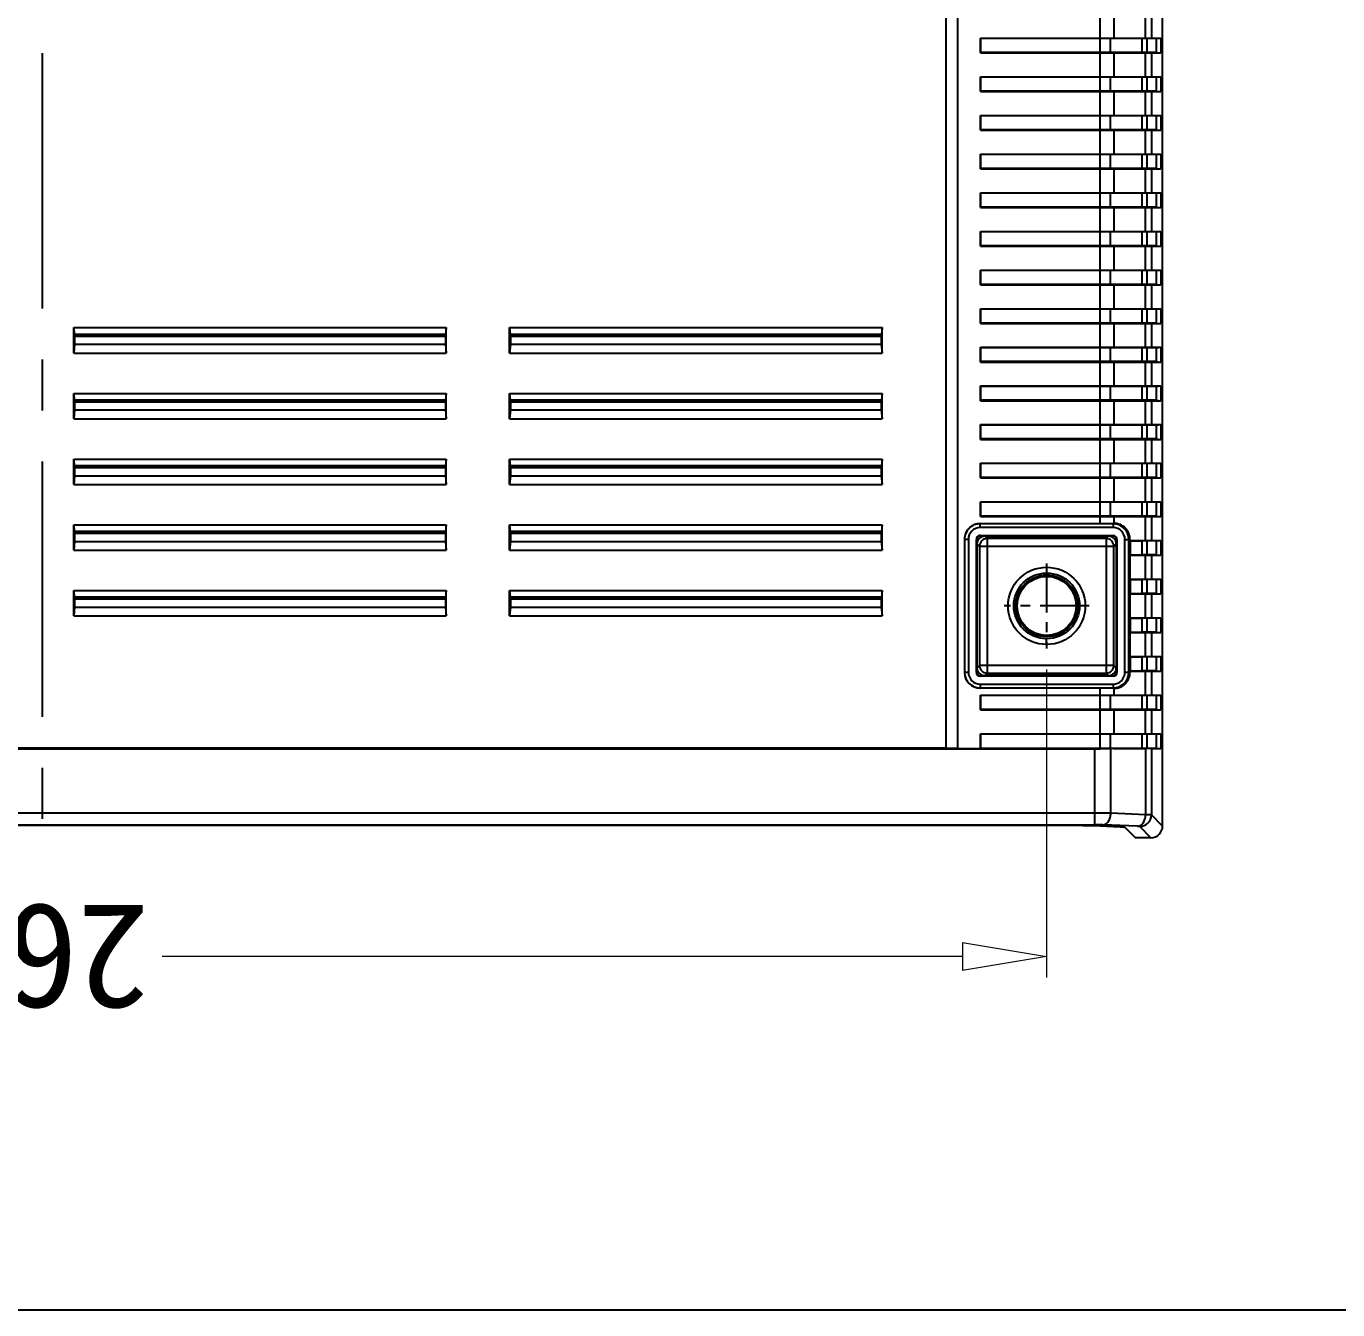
# Model space of a CAD drawing. Header units: millimetres. Extents: x 10368 to 13229, y -13270 to -11269.
# Drawn here: x 11258.9 to 11428.6, y -13269.8 to -13103.8 of the extents above; entities that cross this region are included whole.
import ezdxf

# ---------------------------------------------------------------- set-up
doc = ezdxf.new("R2010")
doc.units = ezdxf.units.MM
doc.linetypes.add('CENTER', pattern=[50.8, 31.75, -6.35, 6.35, -6.35])
doc.layers.add('dim', color=3, linetype='Continuous', lineweight=9)
doc.styles.add('FFS', font='simfang.ttf')
doc.dimstyles.new('YanXiu', dxfattribs={"dimtxt": 2.5, "dimasz": 2.2, "dimexe": 0.66, "dimexo": 0.66, "dimgap": 0.66, "dimtad": 0, "dimzin": 1, "dimdsep": 46, "dimtxsty": 'FFS', "dimcen": 0, "dimclrd": 256, "dimclre": 131, "dimclrt": 42, "dimazin": 0, "dimtfac": 1, "dimtofl": 0, "dimtmove": 0, "dimatfit": 3, "dimfxl": 0, "dimlwd": 5, "dimlwe": 5, "dimarcsym": 0})

# ---------------------------------------------------------------- blocks, each defined once
blk = doc.blocks.new('_ClosedBlank')
at = {"color": 0, "linetype": 'ByBlock', "lineweight": -2}
for p, q in [((-1, 0.167), (0, 0)), ((-1, 0.167), (-1, -0.167)), ((0, 0), (-1, -0.167))]:
    blk.add_line(p, q, dxfattribs=at)
blk = doc.blocks.new('*D36')
at = {"layer": 'Defpoints', "color": 0}
for p in [(-55.5, 939.86), (-315.5, 899.98), (-55.5, 899.98)]:
    blk.add_point(p, dxfattribs=at)
at = {"layer": 'dim', "color": 131, "lineweight": 5}
for p, q in [((-315.5, 902.7), (-315.5, 942.58)), ((-55.5, 902.7), (-55.5, 942.58))]:
    blk.add_line(p, q, dxfattribs=at)
at = {"layer": 'dim', "lineweight": 5}
for p, q in [((-304.62, 939.86), (-201.05, 939.86)), ((-66.38, 939.86), (-169.96, 939.86))]:
    blk.add_line(p, q, dxfattribs=at)
at = {"layer": 'dim', "lineweight": 5, "xscale": 10.88, "yscale": 10.88, "zscale": 10.88, "rotation": 180}
blk.add_blockref('_ClosedBlank', (-315.5, 939.86), dxfattribs=at)
at = {"layer": 'dim', "lineweight": 5, "xscale": 10.88, "yscale": 10.88, "zscale": 10.88}
blk.add_blockref('_ClosedBlank', (-55.5, 939.86), dxfattribs=at)
at = {"layer": 'dim', "color": 42, "insert": (-185.5, 939.86), "char_height": 13.6, "attachment_point": 5, "style": 'FFS'}
blk.add_mtext('260', dxfattribs=at)
blk = doc.blocks.new('u58')
at = {"color": 7, "linetype": 'Continuous'}
for p, q in [((-329.003, 939.157), (-327.004, 939.157)), ((-329.003, 939.157), (-327.553, 937.706)), ((-325.639, 937.792), (-327.004, 939.157)), ((-330.502, 937.658), (-329.051, 936.208)), ((-330.502, 937.658), (-330.502, 680.655)), ((-327.276, 937.68), (-322.768, 937.491)), ((-321.552, 937.587), (-325.023, 937.732)), ((-49.273, 937.473), (-321.731, 937.473)), ((-321.731, 937.473), (-321.731, 927.644)), ((-320.167, 937.563), (-50.836, 937.563)), ((-329.051, 927.609), (-329.051, 936.208)), ((-328.313, 927.604), (-328.312, 936.181)), ((-328.312, 936.181), (-323.805, 935.993)), ((-323.805, 935.993), (-323.805, 927.608)), ((-321.731, 935.974), (-49.273, 935.974)), ((-329.051, 927.609), (-330.284, 927.609)), ((-329.684, 927.557), (-330.284, 927.609)), ((-330.284, 925.704), (-330.284, 927.609)), ((-307.002, 927.557), (-329.684, 927.557)), ((-329.684, 925.757), (-329.684, 927.557)), ((-329.051, 927.609), (-328.313, 927.604)), ((-328.452, 927.557), (-329.051, 927.609)), ((-328.452, 925.757), (-328.452, 927.557)), ((-324.153, 927.604), (-328.211, 927.604)), ((-327.837, 927.557), (-328.211, 927.604)), ((-327.837, 925.757), (-327.837, 927.557)), ((-323.779, 927.557), (-324.153, 927.604)), ((-323.779, 927.557), (-323.779, 925.757)), ((-322.396, 920.704), (-322.396, 927.638)), ((-49.273, 927.644), (-321.731, 927.644)), ((-307.002, 927.557), (-306.949, 927.609)), ((-307.002, 927.557), (-307.002, 925.757)), ((-304.002, 927.609), (-306.949, 927.609)), ((-306.949, 927.609), (-306.949, 925.704)), ((-304.002, 927.609), (-302.502, 927.557)), ((-304.002, 927.609), (-304.002, 690.704)), ((-302.502, 927.557), (-68.502, 927.557)), ((-302.502, 927.557), (-302.502, 690.757)), ((-329.684, 925.757), (-330.284, 925.704)), ((-329.051, 925.704), (-330.284, 925.704)), ((-329.684, 925.757), (-307.002, 925.757)), ((-328.252, 925.704), (-329.052, 925.704)), ((-328.452, 925.757), (-329.051, 925.704)), ((-329.051, 922.609), (-329.051, 925.704)), ((-327.837, 925.757), (-328.252, 925.704)), ((-306.949, 925.704), (-328.252, 925.704)), ((-328.252, 922.609), (-328.252, 925.704)), ((-323.779, 925.757), (-324.194, 925.704)), ((-324.194, 922.609), (-324.194, 925.704)), ((-307.002, 925.757), (-306.949, 925.704)), ((-329.051, 922.609), (-330.284, 922.609)), ((-329.684, 922.557), (-330.284, 922.609)), ((-330.284, 920.704), (-330.284, 922.609)), ((-329.684, 922.557), (-307.002, 922.557)), ((-329.684, 920.757), (-329.684, 922.557)), ((-328.252, 922.609), (-329.052, 922.609)), ((-329.051, 922.609), (-328.452, 922.557)), ((-328.452, 920.757), (-328.452, 922.557)), ((-306.949, 922.609), (-328.252, 922.609)), ((-328.252, 922.609), (-327.837, 922.557)), ((-327.837, 920.757), (-327.837, 922.557)), ((-324.194, 922.609), (-323.779, 922.557)), ((-323.779, 922.557), (-323.779, 920.757)), ((-306.949, 922.609), (-307.002, 922.557)), ((-307.002, 922.557), (-307.002, 920.757)), ((-306.949, 922.609), (-306.949, 920.704)), ((-329.684, 920.757), (-330.284, 920.704)), ((-329.051, 920.704), (-330.284, 920.704)), ((-329.684, 920.757), (-307.002, 920.757)), ((-328.252, 920.704), (-329.052, 920.704)), ((-328.452, 920.757), (-329.051, 920.704)), ((-329.051, 917.609), (-329.051, 920.704)), ((-327.837, 920.757), (-328.252, 920.704)), ((-306.949, 920.704), (-328.252, 920.704)), ((-328.252, 917.609), (-328.252, 920.704)), ((-323.779, 920.757), (-324.194, 920.704)), ((-324.194, 919.834), (-324.194, 920.704)), ((-322.396, 919.799), (-322.396, 920.704)), ((-307.002, 920.757), (-306.949, 920.704)), ((-324.102, 919.282), (-324.102, 919.832)), ((-306.902, 919.782), (-324.102, 919.782)), ((-306.902, 919.282), (-324.102, 919.282)), ((-324.102, 918.257), (-306.902, 918.257)), ((-324.102, 918.191), (-324.102, 918.257)), ((-306.902, 918.191), (-324.102, 918.191)), ((-323.518, 918.172), (-307.486, 918.172)), ((-323.203, 917.857), (-323.518, 918.172)), ((-322.396, 919.799), (-306.902, 919.799)), ((-307.801, 917.857), (-307.486, 918.172)), ((-306.902, 919.282), (-306.902, 919.799)), ((-306.902, 918.257), (-306.902, 918.191)), ((-329.051, 917.609), (-330.284, 917.609)), ((-329.684, 917.557), (-330.284, 917.609)), ((-330.284, 915.704), (-330.284, 917.609)), ((-329.684, 917.557), (-327.837, 917.557)), ((-329.684, 915.757), (-329.684, 917.557)), ((-328.252, 917.609), (-329.052, 917.609)), ((-329.051, 917.609), (-328.452, 917.557)), ((-328.452, 915.757), (-328.452, 917.557)), ((-326.287, 917.609), (-328.252, 917.609)), ((-328.252, 917.609), (-327.837, 917.557)), ((-326.332, 917.557), (-327.837, 917.557)), ((-327.837, 915.757), (-327.837, 917.557)), ((-326.287, 917.609), (-326.332, 917.557)), ((-326.332, 917.557), (-326.332, 915.757)), ((-326.287, 917.757), (-325.627, 917.757)), ((-326.287, 917.609), (-326.287, 917.757)), ((-326.127, 917.757), (-326.127, 900.557)), ((-325.627, 917.757), (-325.627, 900.557)), ((-324.602, 917.757), (-324.536, 917.757)), ((-324.602, 900.557), (-324.602, 917.757)), ((-324.536, 900.557), (-324.536, 917.757)), ((-324.202, 916.858), (-324.517, 917.172)), ((-324.517, 901.141), (-324.517, 917.172)), ((-324.202, 916.858), (-306.801, 916.858)), ((-324.202, 916.858), (-324.202, 901.456)), ((-307.801, 917.857), (-323.203, 917.857)), ((-323.203, 900.456), (-323.203, 917.857)), ((-307.801, 900.456), (-307.801, 917.857)), ((-306.801, 916.858), (-306.486, 917.172)), ((-306.801, 901.456), (-306.801, 916.858)), ((-306.486, 917.172), (-306.486, 901.141)), ((-306.402, 917.757), (-306.467, 917.757)), ((-306.467, 900.557), (-306.467, 917.757)), ((-306.402, 917.757), (-306.402, 900.557)), ((-305.376, 917.757), (-304.86, 917.757)), ((-305.376, 900.557), (-305.376, 917.757)), ((-304.877, 900.557), (-304.877, 917.757)), ((-304.86, 900.557), (-304.86, 917.757)), ((-329.684, 915.757), (-330.284, 915.704)), ((-329.051, 915.704), (-330.284, 915.704)), ((-329.684, 915.757), (-327.837, 915.757)), ((-328.252, 915.704), (-329.052, 915.704)), ((-328.452, 915.757), (-329.051, 915.704)), ((-329.051, 912.609), (-329.051, 915.704)), ((-327.837, 915.757), (-328.252, 915.704)), ((-326.287, 915.704), (-328.252, 915.704)), ((-328.252, 912.609), (-328.252, 915.704)), ((-326.332, 915.757), (-327.837, 915.757)), ((-326.332, 915.757), (-326.287, 915.704)), ((-326.287, 915.704), (-326.287, 912.609)), ((-315.502, 914.157), (-315.502, 913.407)), ((-329.051, 912.609), (-330.284, 912.609)), ((-329.684, 912.557), (-330.284, 912.609)), ((-330.284, 910.704), (-330.284, 912.609)), ((-329.684, 912.557), (-327.837, 912.557)), ((-329.684, 910.757), (-329.684, 912.557)), ((-328.252, 912.609), (-329.052, 912.609)), ((-329.051, 912.609), (-328.452, 912.557)), ((-328.452, 910.757), (-328.452, 912.557)), ((-326.287, 912.609), (-328.252, 912.609)), ((-328.252, 912.609), (-327.837, 912.557)), ((-326.332, 912.557), (-327.837, 912.557)), ((-327.837, 910.757), (-327.837, 912.557)), ((-326.287, 912.609), (-326.332, 912.557)), ((-326.332, 912.557), (-326.332, 910.757)), ((-329.684, 910.757), (-330.284, 910.704)), ((-329.051, 910.704), (-330.284, 910.704)), ((-329.684, 910.757), (-327.837, 910.757)), ((-328.252, 910.704), (-329.052, 910.704)), ((-328.452, 910.757), (-329.051, 910.704)), ((-329.051, 907.609), (-329.051, 910.704)), ((-327.837, 910.757), (-328.252, 910.704)), ((-326.287, 910.704), (-328.252, 910.704)), ((-328.252, 907.609), (-328.252, 910.704)), ((-326.332, 910.757), (-327.837, 910.757)), ((-326.332, 910.757), (-326.287, 910.704)), ((-326.287, 910.704), (-326.287, 907.609)), ((-245.997, 910.466), (-294.207, 910.466)), ((-294.102, 909.311), (-294.207, 910.466)), ((-294.207, 910.466), (-294.207, 907.157)), ((-246.102, 909.311), (-245.997, 910.466)), ((-245.997, 910.466), (-245.997, 907.157)), ((-189.597, 910.466), (-237.807, 910.466)), ((-237.702, 909.311), (-237.807, 910.466)), ((-237.807, 910.466), (-237.807, 907.157)), ((-189.702, 909.311), (-189.597, 910.466)), ((-189.597, 910.466), (-189.597, 907.157)), ((-294.207, 907.157), (-294.128, 908.023)), ((-294.128, 908.311), (-246.076, 908.311)), ((-294.115, 908.167), (-294.128, 908.311)), ((-294.102, 908.022), (-294.115, 908.167)), ((-246.102, 909.311), (-294.102, 909.311)), ((-294.102, 908.311), (-294.102, 909.311)), ((-294.102, 908.023), (-246.102, 908.023)), ((-246.102, 908.311), (-246.102, 909.311)), ((-246.102, 908.022), (-246.076, 908.311)), ((-245.997, 907.157), (-246.076, 908.023)), ((-237.807, 907.157), (-237.728, 908.023)), ((-237.728, 908.311), (-189.676, 908.311)), ((-237.715, 908.167), (-237.728, 908.311)), ((-237.702, 908.022), (-237.715, 908.167)), ((-189.702, 909.311), (-237.702, 909.311)), ((-237.702, 908.311), (-237.702, 909.311)), ((-237.702, 908.023), (-189.702, 908.023)), ((-189.702, 908.311), (-189.702, 909.311)), ((-189.702, 908.022), (-189.676, 908.311)), ((-189.597, 907.157), (-189.676, 908.023)), ((-329.051, 907.609), (-330.284, 907.609)), ((-329.684, 907.557), (-330.284, 907.609)), ((-330.284, 905.704), (-330.284, 907.609)), ((-329.684, 907.557), (-327.837, 907.557)), ((-329.684, 905.757), (-329.684, 907.557)), ((-328.252, 907.609), (-329.052, 907.609)), ((-329.051, 907.609), (-328.452, 907.557)), ((-328.452, 905.757), (-328.452, 907.557)), ((-326.287, 907.609), (-328.252, 907.609)), ((-328.252, 907.609), (-327.837, 907.557)), ((-326.332, 907.557), (-327.837, 907.557)), ((-327.837, 905.757), (-327.837, 907.557)), ((-326.287, 907.609), (-326.332, 907.557)), ((-326.332, 907.557), (-326.332, 905.757)), ((-245.997, 907.157), (-294.207, 907.157)), ((-189.597, 907.157), (-237.807, 907.157)), ((-329.684, 905.757), (-330.284, 905.704)), ((-329.051, 905.704), (-330.284, 905.704)), ((-329.684, 905.757), (-327.837, 905.757)), ((-328.252, 905.704), (-329.052, 905.704)), ((-328.452, 905.757), (-329.051, 905.704)), ((-329.051, 902.609), (-329.051, 905.704)), ((-327.837, 905.757), (-328.252, 905.704)), ((-326.287, 905.704), (-328.252, 905.704)), ((-328.252, 902.609), (-328.252, 905.704)), ((-326.332, 905.757), (-327.837, 905.757)), ((-326.332, 905.757), (-326.287, 905.704)), ((-326.287, 905.704), (-326.287, 902.609)), ((-315.502, 904.157), (-315.502, 904.907)), ((-329.051, 902.609), (-330.284, 902.609)), ((-329.684, 902.557), (-330.284, 902.609)), ((-330.284, 900.704), (-330.284, 902.609)), ((-329.684, 902.557), (-327.837, 902.557)), ((-329.684, 900.757), (-329.684, 902.557)), ((-328.252, 902.609), (-329.052, 902.609)), ((-329.051, 902.609), (-328.452, 902.557)), ((-328.452, 900.757), (-328.452, 902.557)), ((-326.287, 902.609), (-328.252, 902.609)), ((-328.252, 902.609), (-327.837, 902.557)), ((-326.332, 902.557), (-327.837, 902.557)), ((-327.837, 900.757), (-327.837, 902.557)), ((-326.287, 902.609), (-326.332, 902.557)), ((-326.332, 902.557), (-326.332, 900.757)), ((-324.202, 901.456), (-324.517, 901.141)), ((-324.202, 901.456), (-306.801, 901.456)), ((-306.801, 901.456), (-306.486, 901.141)), ((-245.997, 901.966), (-294.207, 901.966)), ((-294.102, 900.811), (-294.207, 901.966)), ((-294.207, 901.966), (-294.207, 898.657)), ((-246.102, 900.811), (-245.997, 901.966)), ((-245.997, 901.966), (-245.997, 898.657)), ((-189.597, 901.966), (-237.807, 901.966)), ((-237.702, 900.811), (-237.807, 901.966)), ((-237.807, 901.966), (-237.807, 898.657)), ((-189.702, 900.811), (-189.597, 901.966)), ((-189.597, 901.966), (-189.597, 898.657)), ((-329.684, 900.757), (-330.284, 900.704)), ((-329.051, 900.704), (-330.284, 900.704)), ((-329.684, 900.757), (-327.837, 900.757)), ((-328.252, 900.704), (-329.052, 900.704)), ((-328.452, 900.757), (-329.051, 900.704)), ((-329.051, 897.609), (-329.051, 900.704)), ((-327.837, 900.757), (-328.252, 900.704)), ((-326.287, 900.704), (-328.252, 900.704)), ((-328.252, 897.609), (-328.252, 900.704)), ((-326.332, 900.757), (-327.837, 900.757)), ((-326.332, 900.757), (-326.287, 900.704)), ((-326.287, 900.704), (-326.287, 900.557)), ((-325.627, 900.557), (-326.287, 900.557)), ((-324.602, 900.557), (-324.536, 900.557)), ((-324.102, 900.122), (-306.902, 900.122)), ((-324.102, 900.057), (-324.102, 900.122)), ((-306.902, 900.057), (-324.102, 900.057)), ((-323.203, 900.456), (-323.518, 900.141)), ((-307.486, 900.141), (-323.518, 900.141)), ((-323.203, 900.456), (-307.801, 900.456)), ((-307.801, 900.456), (-307.486, 900.141)), ((-306.902, 900.057), (-306.902, 900.122)), ((-306.402, 900.557), (-306.467, 900.557)), ((-305.376, 900.557), (-304.86, 900.557)), ((-294.207, 898.657), (-294.128, 899.523)), ((-294.128, 899.811), (-246.076, 899.811)), ((-294.115, 899.667), (-294.128, 899.811)), ((-294.102, 899.522), (-294.115, 899.667)), ((-246.102, 900.811), (-294.102, 900.811)), ((-294.102, 899.811), (-294.102, 900.811)), ((-294.102, 899.523), (-246.102, 899.523)), ((-246.102, 899.811), (-246.102, 900.811)), ((-246.102, 899.522), (-246.076, 899.811)), ((-245.997, 898.657), (-246.076, 899.523)), ((-237.807, 898.657), (-237.728, 899.523)), ((-237.728, 899.811), (-189.676, 899.811)), ((-237.715, 899.667), (-237.728, 899.811)), ((-237.702, 899.522), (-237.715, 899.667)), ((-189.702, 900.811), (-237.702, 900.811)), ((-237.702, 899.811), (-237.702, 900.811)), ((-237.702, 899.523), (-189.702, 899.523)), ((-189.702, 899.811), (-189.702, 900.811)), ((-189.702, 899.522), (-189.676, 899.811)), ((-189.597, 898.657), (-189.676, 899.523)), ((-324.194, 897.609), (-324.194, 898.479)), ((-324.102, 899.031), (-306.902, 899.031)), ((-324.102, 898.481), (-324.102, 899.031)), ((-324.102, 898.532), (-306.902, 898.532)), ((-306.902, 898.515), (-322.396, 898.515)), ((-322.396, 897.609), (-322.396, 898.515)), ((-306.902, 899.031), (-306.902, 898.515)), ((-245.997, 898.657), (-294.207, 898.657)), ((-189.597, 898.657), (-237.807, 898.657)), ((-329.051, 897.609), (-330.284, 897.609)), ((-329.684, 897.557), (-330.284, 897.609)), ((-330.284, 895.704), (-330.284, 897.609)), ((-329.684, 897.557), (-307.002, 897.557)), ((-329.684, 895.757), (-329.684, 897.557)), ((-328.252, 897.609), (-329.052, 897.609)), ((-329.051, 897.609), (-328.452, 897.557)), ((-328.452, 895.757), (-328.452, 897.557)), ((-306.949, 897.609), (-328.252, 897.609)), ((-328.252, 897.609), (-327.837, 897.557)), ((-327.837, 895.757), (-327.837, 897.557)), ((-324.194, 897.609), (-323.779, 897.557)), ((-323.779, 897.557), (-323.779, 895.757)), ((-322.396, 720.704), (-322.396, 897.609)), ((-306.949, 897.609), (-307.002, 897.557)), ((-307.002, 897.557), (-307.002, 895.757)), ((-306.949, 897.609), (-306.949, 895.704)), ((-329.684, 895.757), (-330.284, 895.704)), ((-329.051, 895.704), (-330.284, 895.704)), ((-329.684, 895.757), (-307.002, 895.757)), ((-328.252, 895.704), (-329.052, 895.704)), ((-328.452, 895.757), (-329.051, 895.704)), ((-329.051, 892.609), (-329.051, 895.704)), ((-327.837, 895.757), (-328.252, 895.704)), ((-306.949, 895.704), (-328.252, 895.704)), ((-328.252, 892.609), (-328.252, 895.704)), ((-323.779, 895.757), (-324.194, 895.704)), ((-324.194, 892.609), (-324.194, 895.704)), ((-307.002, 895.757), (-306.949, 895.704)), ((-245.997, 893.466), (-294.207, 893.466)), ((-294.102, 892.311), (-294.207, 893.466)), ((-294.207, 893.466), (-294.207, 890.157)), ((-246.102, 892.311), (-245.997, 893.466)), ((-245.997, 893.466), (-245.997, 890.157)), ((-189.597, 893.466), (-237.807, 893.466)), ((-237.702, 892.311), (-237.807, 893.466)), ((-237.807, 893.466), (-237.807, 890.157)), ((-189.702, 892.311), (-189.597, 893.466)), ((-189.597, 893.466), (-189.597, 890.157)), ((-329.051, 892.609), (-330.284, 892.609)), ((-329.684, 892.557), (-330.284, 892.609)), ((-330.284, 890.704), (-330.284, 892.609)), ((-329.684, 892.557), (-307.002, 892.557)), ((-329.684, 890.757), (-329.684, 892.557)), ((-328.252, 892.609), (-329.052, 892.609)), ((-329.051, 892.609), (-328.452, 892.557)), ((-328.452, 890.757), (-328.452, 892.557)), ((-306.949, 892.609), (-328.252, 892.609)), ((-328.252, 892.609), (-327.837, 892.557)), ((-327.837, 890.757), (-327.837, 892.557)), ((-324.194, 892.609), (-323.779, 892.557)), ((-323.779, 892.557), (-323.779, 890.757)), ((-306.949, 892.609), (-307.002, 892.557)), ((-307.002, 892.557), (-307.002, 890.757)), ((-306.949, 892.609), (-306.949, 890.704)), ((-294.207, 890.157), (-294.128, 891.023)), ((-294.128, 891.311), (-246.076, 891.311)), ((-294.115, 891.167), (-294.128, 891.311)), ((-294.102, 891.022), (-294.115, 891.167)), ((-246.102, 892.311), (-294.102, 892.311)), ((-294.102, 891.311), (-294.102, 892.311)), ((-294.102, 891.023), (-246.102, 891.023)), ((-246.102, 891.311), (-246.102, 892.311)), ((-246.102, 891.022), (-246.076, 891.311)), ((-245.997, 890.157), (-246.076, 891.023)), ((-237.807, 890.157), (-237.728, 891.023)), ((-237.728, 891.311), (-189.676, 891.311)), ((-237.715, 891.167), (-237.728, 891.311)), ((-237.702, 891.022), (-237.715, 891.167)), ((-189.702, 892.311), (-237.702, 892.311)), ((-237.702, 891.311), (-237.702, 892.311)), ((-237.702, 891.023), (-189.702, 891.023)), ((-189.702, 891.311), (-189.702, 892.311)), ((-189.702, 891.022), (-189.676, 891.311)), ((-189.597, 890.157), (-189.676, 891.023)), ((-329.684, 890.757), (-330.284, 890.704)), ((-329.051, 890.704), (-330.284, 890.704)), ((-329.684, 890.757), (-307.002, 890.757)), ((-328.252, 890.704), (-329.052, 890.704)), ((-328.452, 890.757), (-329.051, 890.704)), ((-329.051, 887.609), (-329.051, 890.704)), ((-327.837, 890.757), (-328.252, 890.704)), ((-306.949, 890.704), (-328.252, 890.704)), ((-328.252, 887.609), (-328.252, 890.704)), ((-323.779, 890.757), (-324.194, 890.704)), ((-324.194, 887.609), (-324.194, 890.704)), ((-307.002, 890.757), (-306.949, 890.704)), ((-245.997, 890.157), (-294.207, 890.157)), ((-189.597, 890.157), (-237.807, 890.157)), ((-329.051, 887.609), (-330.284, 887.609)), ((-329.684, 887.557), (-330.284, 887.609)), ((-330.284, 885.704), (-330.284, 887.609)), ((-329.684, 887.557), (-307.002, 887.557)), ((-329.684, 885.757), (-329.684, 887.557)), ((-328.252, 887.609), (-329.052, 887.609)), ((-329.051, 887.609), (-328.452, 887.557)), ((-328.452, 885.757), (-328.452, 887.557)), ((-306.949, 887.609), (-328.252, 887.609)), ((-328.252, 887.609), (-327.837, 887.557)), ((-327.837, 885.757), (-327.837, 887.557)), ((-324.194, 887.609), (-323.779, 887.557)), ((-323.779, 887.557), (-323.779, 885.757)), ((-306.949, 887.609), (-307.002, 887.557)), ((-307.002, 887.557), (-307.002, 885.757)), ((-306.949, 887.609), (-306.949, 885.704)), ((-329.684, 885.757), (-330.284, 885.704)), ((-329.051, 885.704), (-330.284, 885.704)), ((-329.684, 885.757), (-307.002, 885.757)), ((-328.252, 885.704), (-329.052, 885.704)), ((-328.452, 885.757), (-329.051, 885.704)), ((-329.051, 882.609), (-329.051, 885.704)), ((-327.837, 885.757), (-328.252, 885.704)), ((-306.949, 885.704), (-328.252, 885.704)), ((-328.252, 882.609), (-328.252, 885.704)), ((-323.779, 885.757), (-324.194, 885.704)), ((-324.194, 882.609), (-324.194, 885.704)), ((-307.002, 885.757), (-306.949, 885.704)), ((-245.997, 884.966), (-294.207, 884.966)), ((-294.102, 883.811), (-294.207, 884.966)), ((-294.207, 884.966), (-294.207, 881.657)), ((-246.102, 883.811), (-245.997, 884.966)), ((-245.997, 884.966), (-245.997, 881.657)), ((-189.597, 884.966), (-237.807, 884.966)), ((-237.702, 883.811), (-237.807, 884.966)), ((-237.807, 884.966), (-237.807, 881.657)), ((-189.702, 883.811), (-189.597, 884.966)), ((-189.597, 884.966), (-189.597, 881.657)), ((-329.051, 882.609), (-330.284, 882.609)), ((-329.684, 882.557), (-330.284, 882.609)), ((-330.284, 880.704), (-330.284, 882.609)), ((-329.684, 882.557), (-307.002, 882.557)), ((-329.684, 880.757), (-329.684, 882.557)), ((-328.252, 882.609), (-329.052, 882.609)), ((-329.051, 882.609), (-328.452, 882.557)), ((-328.452, 880.757), (-328.452, 882.557)), ((-306.949, 882.609), (-328.252, 882.609)), ((-328.252, 882.609), (-327.837, 882.557)), ((-327.837, 880.757), (-327.837, 882.557)), ((-324.194, 882.609), (-323.779, 882.557)), ((-323.779, 882.557), (-323.779, 880.757)), ((-306.949, 882.609), (-307.002, 882.557)), ((-307.002, 882.557), (-307.002, 880.757)), ((-306.949, 882.609), (-306.949, 880.704)), ((-294.128, 882.811), (-246.076, 882.811)), ((-294.115, 882.667), (-294.128, 882.811)), ((-294.102, 882.522), (-294.115, 882.667)), ((-246.102, 883.811), (-294.102, 883.811)), ((-294.102, 882.811), (-294.102, 883.811)), ((-246.102, 882.811), (-246.102, 883.811)), ((-246.102, 882.522), (-246.076, 882.811)), ((-237.728, 882.811), (-189.676, 882.811)), ((-237.715, 882.667), (-237.728, 882.811)), ((-237.702, 882.522), (-237.715, 882.667)), ((-189.702, 883.811), (-237.702, 883.811)), ((-237.702, 882.811), (-237.702, 883.811)), ((-189.702, 882.811), (-189.702, 883.811)), ((-189.702, 882.522), (-189.676, 882.811)), ((-294.207, 881.657), (-294.128, 882.523)), ((-245.997, 881.657), (-294.207, 881.657)), ((-294.102, 882.523), (-246.102, 882.523)), ((-245.997, 881.657), (-246.076, 882.523)), ((-237.807, 881.657), (-237.728, 882.523)), ((-189.597, 881.657), (-237.807, 881.657)), ((-237.702, 882.523), (-189.702, 882.523)), ((-189.597, 881.657), (-189.676, 882.523)), ((-329.684, 880.757), (-330.284, 880.704)), ((-329.051, 880.704), (-330.284, 880.704)), ((-329.684, 880.757), (-307.002, 880.757)), ((-328.252, 880.704), (-329.052, 880.704)), ((-328.452, 880.757), (-329.051, 880.704)), ((-329.051, 877.609), (-329.051, 880.704)), ((-327.837, 880.757), (-328.252, 880.704)), ((-306.949, 880.704), (-328.252, 880.704)), ((-328.252, 877.609), (-328.252, 880.704)), ((-323.779, 880.757), (-324.194, 880.704)), ((-324.194, 877.609), (-324.194, 880.704)), ((-307.002, 880.757), (-306.949, 880.704)), ((-329.051, 877.609), (-330.284, 877.609)), ((-329.684, 877.557), (-330.284, 877.609)), ((-330.284, 875.704), (-330.284, 877.609)), ((-329.684, 877.557), (-307.002, 877.557)), ((-329.684, 875.757), (-329.684, 877.557)), ((-328.252, 877.609), (-329.052, 877.609)), ((-329.051, 877.609), (-328.452, 877.557)), ((-328.452, 875.757), (-328.452, 877.557)), ((-306.949, 877.609), (-328.252, 877.609)), ((-328.252, 877.609), (-327.837, 877.557)), ((-327.837, 875.757), (-327.837, 877.557)), ((-324.194, 877.609), (-323.779, 877.557)), ((-323.779, 877.557), (-323.779, 875.757)), ((-306.949, 877.609), (-307.002, 877.557)), ((-307.002, 877.557), (-307.002, 875.757)), ((-306.949, 877.609), (-306.949, 875.704)), ((-329.684, 875.757), (-330.284, 875.704)), ((-329.684, 875.757), (-307.002, 875.757)), ((-328.452, 875.757), (-329.051, 875.704)), ((-327.837, 875.757), (-328.252, 875.704)), ((-323.779, 875.757), (-324.194, 875.704)), ((-307.002, 875.757), (-306.949, 875.704)), ((-245.997, 876.466), (-294.207, 876.466)), ((-294.207, 876.466), (-294.207, 873.157)), ((-294.102, 875.311), (-294.207, 876.466)), ((-246.102, 875.311), (-245.997, 876.466)), ((-245.997, 876.466), (-245.997, 873.157)), ((-189.597, 876.466), (-237.807, 876.466)), ((-237.702, 875.311), (-237.807, 876.466)), ((-237.807, 876.466), (-237.807, 873.157)), ((-189.702, 875.311), (-189.597, 876.466)), ((-189.597, 876.466), (-189.597, 873.157)), ((-329.051, 875.704), (-330.284, 875.704)), ((-328.252, 875.704), (-329.052, 875.704)), ((-329.051, 872.609), (-329.051, 875.704)), ((-306.949, 875.704), (-328.252, 875.704)), ((-328.252, 872.609), (-328.252, 875.704)), ((-324.194, 872.609), (-324.194, 875.704)), ((-294.128, 874.311), (-246.076, 874.311)), ((-294.115, 874.167), (-294.128, 874.311)), ((-294.102, 874.022), (-294.115, 874.167)), ((-246.102, 875.311), (-294.102, 875.311)), ((-294.102, 874.311), (-294.102, 875.311)), ((-246.102, 874.311), (-246.102, 875.311)), ((-246.102, 874.022), (-246.076, 874.311)), ((-237.728, 874.311), (-189.676, 874.311)), ((-237.715, 874.167), (-237.728, 874.311)), ((-237.702, 874.022), (-237.715, 874.167)), ((-189.702, 875.311), (-237.702, 875.311)), ((-237.702, 874.311), (-237.702, 875.311)), ((-189.702, 874.311), (-189.702, 875.311)), ((-189.702, 874.022), (-189.676, 874.311)), ((-329.051, 872.609), (-330.284, 872.609)), ((-329.684, 872.557), (-330.284, 872.609)), ((-330.284, 870.704), (-330.284, 872.609)), ((-329.684, 872.557), (-307.002, 872.557)), ((-329.684, 870.757), (-329.684, 872.557)), ((-328.252, 872.609), (-329.052, 872.609)), ((-329.051, 872.609), (-328.452, 872.557)), ((-328.452, 870.757), (-328.452, 872.557)), ((-306.949, 872.609), (-328.252, 872.609)), ((-328.252, 872.609), (-327.837, 872.557)), ((-327.837, 870.757), (-327.837, 872.557)), ((-324.194, 872.609), (-323.779, 872.557)), ((-323.779, 872.557), (-323.779, 870.757)), ((-306.949, 872.609), (-307.002, 872.557)), ((-307.002, 872.557), (-307.002, 870.757)), ((-306.949, 872.609), (-306.949, 870.704)), ((-294.207, 873.157), (-294.128, 874.023)), ((-245.997, 873.157), (-294.207, 873.157)), ((-294.102, 874.023), (-246.102, 874.023)), ((-245.997, 873.157), (-246.076, 874.023)), ((-237.807, 873.157), (-237.728, 874.023)), ((-189.597, 873.157), (-237.807, 873.157)), ((-237.702, 874.023), (-189.702, 874.023)), ((-189.597, 873.157), (-189.676, 874.023)), ((-329.684, 870.757), (-330.284, 870.704)), ((-329.051, 870.704), (-330.284, 870.704)), ((-329.684, 870.757), (-307.002, 870.757)), ((-328.252, 870.704), (-329.052, 870.704)), ((-328.452, 870.757), (-329.051, 870.704)), ((-329.051, 867.609), (-329.051, 870.704)), ((-327.837, 870.757), (-328.252, 870.704)), ((-306.949, 870.704), (-328.252, 870.704)), ((-328.252, 867.609), (-328.252, 870.704)), ((-323.779, 870.757), (-324.194, 870.704)), ((-324.194, 867.609), (-324.194, 870.704)), ((-307.002, 870.757), (-306.949, 870.704)), ((-329.051, 867.609), (-330.284, 867.609)), ((-329.684, 867.557), (-330.284, 867.609)), ((-330.284, 865.704), (-330.284, 867.609)), ((-329.684, 867.557), (-307.002, 867.557)), ((-329.684, 865.757), (-329.684, 867.557)), ((-328.252, 867.609), (-329.052, 867.609)), ((-329.051, 867.609), (-328.452, 867.557)), ((-328.452, 865.757), (-328.452, 867.557)), ((-306.949, 867.609), (-328.252, 867.609)), ((-328.252, 867.609), (-327.837, 867.557)), ((-327.837, 865.757), (-327.837, 867.557)), ((-324.194, 867.609), (-323.779, 867.557)), ((-323.779, 867.557), (-323.779, 865.757)), ((-306.949, 867.609), (-307.002, 867.557)), ((-307.002, 867.557), (-307.002, 865.757)), ((-306.949, 867.609), (-306.949, 865.704)), ((-329.684, 865.757), (-330.284, 865.704)), ((-329.051, 865.704), (-330.284, 865.704)), ((-329.684, 865.757), (-307.002, 865.757)), ((-328.252, 865.704), (-329.052, 865.704)), ((-328.452, 865.757), (-329.051, 865.704)), ((-329.051, 862.609), (-329.051, 865.704)), ((-327.837, 865.757), (-328.252, 865.704)), ((-306.949, 865.704), (-328.252, 865.704)), ((-328.252, 862.609), (-328.252, 865.704)), ((-323.779, 865.757), (-324.194, 865.704)), ((-324.194, 862.609), (-324.194, 865.704)), ((-307.002, 865.757), (-306.949, 865.704)), ((-329.051, 862.609), (-330.284, 862.609)), ((-329.684, 862.557), (-330.284, 862.609)), ((-330.284, 860.704), (-330.284, 862.609)), ((-329.684, 862.557), (-307.002, 862.557)), ((-329.684, 860.757), (-329.684, 862.557)), ((-328.252, 862.609), (-329.052, 862.609)), ((-329.051, 862.609), (-328.452, 862.557)), ((-328.452, 860.757), (-328.452, 862.557)), ((-306.949, 862.609), (-328.252, 862.609)), ((-328.252, 862.609), (-327.837, 862.557)), ((-327.837, 860.757), (-327.837, 862.557)), ((-324.194, 862.609), (-323.779, 862.557)), ((-323.779, 862.557), (-323.779, 860.757)), ((-306.949, 862.609), (-307.002, 862.557)), ((-307.002, 862.557), (-307.002, 860.757)), ((-306.949, 862.609), (-306.949, 860.704)), ((-329.684, 860.757), (-330.284, 860.704)), ((-329.051, 860.704), (-330.284, 860.704)), ((-329.684, 860.757), (-307.002, 860.757)), ((-328.252, 860.704), (-329.052, 860.704)), ((-328.452, 860.757), (-329.051, 860.704)), ((-329.051, 857.609), (-329.051, 860.704)), ((-327.837, 860.757), (-328.252, 860.704)), ((-306.949, 860.704), (-328.252, 860.704)), ((-328.252, 857.609), (-328.252, 860.704)), ((-323.779, 860.757), (-324.194, 860.704)), ((-324.194, 857.609), (-324.194, 860.704)), ((-307.002, 860.757), (-306.949, 860.704)), ((-329.051, 857.609), (-330.284, 857.609)), ((-329.684, 857.557), (-330.284, 857.609)), ((-330.284, 855.704), (-330.284, 857.609)), ((-329.684, 857.557), (-307.002, 857.557)), ((-329.684, 855.757), (-329.684, 857.557)), ((-328.252, 857.609), (-329.052, 857.609)), ((-329.051, 857.609), (-328.452, 857.557)), ((-328.452, 855.757), (-328.452, 857.557)), ((-306.949, 857.609), (-328.252, 857.609)), ((-328.252, 857.609), (-327.837, 857.557)), ((-327.837, 855.757), (-327.837, 857.557)), ((-324.194, 857.609), (-323.779, 857.557)), ((-323.779, 857.557), (-323.779, 855.757)), ((-306.949, 857.609), (-307.002, 857.557)), ((-307.002, 857.557), (-307.002, 855.757)), ((-306.949, 857.609), (-306.949, 855.704)), ((-329.684, 855.757), (-330.284, 855.704)), ((-329.051, 855.704), (-330.284, 855.704)), ((-329.684, 855.757), (-307.002, 855.757)), ((-328.252, 855.704), (-329.052, 855.704)), ((-328.452, 855.757), (-329.051, 855.704)), ((-329.051, 852.609), (-329.051, 855.704)), ((-327.837, 855.757), (-328.252, 855.704)), ((-306.949, 855.704), (-328.252, 855.704)), ((-328.252, 852.609), (-328.252, 855.704)), ((-323.779, 855.757), (-324.194, 855.704)), ((-324.194, 852.609), (-324.194, 855.704)), ((-307.002, 855.757), (-306.949, 855.704)), ((-329.051, 852.609), (-330.284, 852.609)), ((-329.684, 852.557), (-330.284, 852.609)), ((-330.284, 850.704), (-330.284, 852.609)), ((-329.684, 852.557), (-307.002, 852.557)), ((-329.684, 850.757), (-329.684, 852.557)), ((-328.252, 852.609), (-329.052, 852.609)), ((-329.051, 852.609), (-328.452, 852.557)), ((-328.452, 850.757), (-328.452, 852.557)), ((-306.949, 852.609), (-328.252, 852.609)), ((-328.252, 852.609), (-327.837, 852.557)), ((-327.837, 850.757), (-327.837, 852.557)), ((-324.194, 852.609), (-323.779, 852.557)), ((-323.779, 852.557), (-323.779, 850.757)), ((-306.949, 852.609), (-307.002, 852.557)), ((-307.002, 852.557), (-307.002, 850.757)), ((-306.949, 852.609), (-306.949, 850.704)), ((-329.684, 850.757), (-330.284, 850.704)), ((-329.051, 850.704), (-330.284, 850.704)), ((-329.684, 850.757), (-307.002, 850.757)), ((-328.252, 850.704), (-329.052, 850.704)), ((-328.452, 850.757), (-329.051, 850.704)), ((-329.051, 847.609), (-329.051, 850.704)), ((-327.837, 850.757), (-328.252, 850.704)), ((-306.949, 850.704), (-328.252, 850.704)), ((-328.252, 847.609), (-328.252, 850.704)), ((-323.779, 850.757), (-324.194, 850.704)), ((-324.194, 847.609), (-324.194, 850.704)), ((-307.002, 850.757), (-306.949, 850.704)), ((-329.051, 847.609), (-330.284, 847.609)), ((-329.684, 847.557), (-330.284, 847.609)), ((-330.284, 845.704), (-330.284, 847.609)), ((-329.684, 847.557), (-307.002, 847.557)), ((-329.684, 845.757), (-329.684, 847.557)), ((-328.252, 847.609), (-329.052, 847.609)), ((-329.051, 847.609), (-328.452, 847.557)), ((-328.452, 845.757), (-328.452, 847.557)), ((-306.949, 847.609), (-328.252, 847.609)), ((-328.252, 847.609), (-327.837, 847.557)), ((-327.837, 845.757), (-327.837, 847.557)), ((-324.194, 847.609), (-323.779, 847.557)), ((-323.779, 847.557), (-323.779, 845.757)), ((-306.949, 847.609), (-307.002, 847.557)), ((-307.002, 847.557), (-307.002, 845.757)), ((-306.949, 847.609), (-306.949, 845.704)), ((-329.684, 845.757), (-330.284, 845.704)), ((-329.051, 845.704), (-330.284, 845.704)), ((-329.684, 845.757), (-307.002, 845.757)), ((-328.252, 845.704), (-329.052, 845.704)), ((-328.452, 845.757), (-329.051, 845.704)), ((-329.051, 842.609), (-329.051, 845.704)), ((-327.837, 845.757), (-328.252, 845.704)), ((-306.949, 845.704), (-328.252, 845.704)), ((-328.252, 842.609), (-328.252, 845.704)), ((-323.779, 845.757), (-324.194, 845.704)), ((-324.194, 842.609), (-324.194, 845.704)), ((-307.002, 845.757), (-306.949, 845.704)), ((-329.051, 842.609), (-330.284, 842.609)), ((-329.684, 842.557), (-330.284, 842.609)), ((-330.284, 840.704), (-330.284, 842.609)), ((-329.684, 842.557), (-307.002, 842.557)), ((-329.684, 840.757), (-329.684, 842.557)), ((-328.252, 842.609), (-329.052, 842.609)), ((-329.051, 842.609), (-328.452, 842.557)), ((-328.452, 840.757), (-328.452, 842.557)), ((-306.949, 842.609), (-328.252, 842.609)), ((-328.252, 842.609), (-327.837, 842.557)), ((-327.837, 840.757), (-327.837, 842.557)), ((-324.194, 842.609), (-323.779, 842.557)), ((-323.779, 842.557), (-323.779, 840.757)), ((-306.949, 842.609), (-307.002, 842.557)), ((-307.002, 842.557), (-307.002, 840.757)), ((-306.949, 842.609), (-306.949, 840.704)), ((-329.684, 840.757), (-330.284, 840.704)), ((-329.051, 840.704), (-330.284, 840.704)), ((-329.684, 840.757), (-307.002, 840.757)), ((-328.252, 840.704), (-329.052, 840.704)), ((-328.452, 840.757), (-329.051, 840.704)), ((-329.051, 837.609), (-329.051, 840.704)), ((-327.837, 840.757), (-328.252, 840.704)), ((-306.949, 840.704), (-328.252, 840.704)), ((-328.252, 837.609), (-328.252, 840.704)), ((-323.779, 840.757), (-324.194, 840.704)), ((-324.194, 837.609), (-324.194, 840.704)), ((-307.002, 840.757), (-306.949, 840.704)), ((-329.051, 837.609), (-330.284, 837.609)), ((-329.684, 837.557), (-330.284, 837.609)), ((-330.284, 835.704), (-330.284, 837.609)), ((-329.684, 837.557), (-307.002, 837.557)), ((-329.684, 835.757), (-329.684, 837.557)), ((-328.252, 837.609), (-329.052, 837.609)), ((-329.051, 837.609), (-328.452, 837.557)), ((-328.452, 835.757), (-328.452, 837.557)), ((-306.949, 837.609), (-328.252, 837.609)), ((-328.252, 837.609), (-327.837, 837.557)), ((-327.837, 835.757), (-327.837, 837.557)), ((-324.194, 837.609), (-323.779, 837.557)), ((-323.779, 837.557), (-323.779, 835.757)), ((-306.949, 837.609), (-307.002, 837.557)), ((-307.002, 837.557), (-307.002, 835.757)), ((-306.949, 837.609), (-306.949, 835.704)), ((-329.684, 835.757), (-330.284, 835.704)), ((-329.051, 835.704), (-330.284, 835.704)), ((-329.684, 835.757), (-307.002, 835.757)), ((-328.252, 835.704), (-329.052, 835.704)), ((-328.452, 835.757), (-329.051, 835.704)), ((-329.051, 832.609), (-329.051, 835.704)), ((-327.837, 835.757), (-328.252, 835.704)), ((-306.949, 835.704), (-328.252, 835.704)), ((-328.252, 832.609), (-328.252, 835.704)), ((-323.779, 835.757), (-324.194, 835.704)), ((-324.194, 832.609), (-324.194, 835.704)), ((-307.002, 835.757), (-306.949, 835.704))]:
    blk.add_line(p, q, dxfattribs=at)
at = {"color": 1, "linetype": 'CENTER', "ltscale": 1.04}
blk.add_line((-185.502, 679.157), (-185.502, 939.157), dxfattribs=at)
at = {"color": 1, "linetype": 'CENTER', "ltscale": 0.2}
for p, q in [((-315.502, 903.657), (-315.502, 914.657)), ((-321.002, 909.157), (-310.002, 909.157))]:
    blk.add_line(p, q, dxfattribs=at)
at = {"color": 7, "linetype": 'Continuous'}
for radius in [5, 4.25, 4, 3.971, 3.819]:
    blk.add_circle((-315.502, 909.157), radius, dxfattribs=at)
for centre, radius, start, end in [((-327.549, 936.204), 1.502, 90.12903, 179.87097), ((-328.211, 942.775), 15.171, 269.61218, 269.99988), ((-324.154, 942.993), 15.389, 270.00436, 271.29672), ((-311.959, 400.004), 527.737, 91.13325, 91.2863), ((-324.102, 917.757), 2.025, 90, 180), ((-324.102, 917.757), 1.526, 90, 180), ((-324.102, 917.757), 0.5, 90, 180), ((-324.102, 917.757), 0.435, 90, 180), ((-324.208, 917.508), 2.326, 87.39575, 89.66682), ((-306.902, 917.757), 2.042, 0, 90), ((-306.902, 917.757), 2.025, 0, 90), ((-306.902, 917.757), 1.526, 0, 90), ((-306.902, 917.757), 0.5, 0, 90), ((-306.902, 917.757), 0.435, 0, 90), ((-323.202, 916.857), 1, 90.04695, 179.95305), ((-307.802, 916.857), 1, 0.04695, 89.95305), ((-323.202, 901.457), 1, 180.04694, 269.95306), ((-307.802, 901.457), 1, 270.04694, 359.95306), ((-324.102, 900.557), 2.025, 180, 270), ((-324.102, 900.557), 1.526, 180, 270), ((-324.102, 900.557), 0.5, 180, 270), ((-324.102, 900.557), 0.435, 180, 270), ((-306.902, 900.557), 0.435, 270, 0), ((-306.902, 900.557), 0.5, 270, 0), ((-306.902, 900.557), 1.526, 270, 0), ((-306.902, 900.557), 2.025, 270, 0), ((-306.902, 900.557), 2.042, 270, 0), ((-324.207, 900.801), 2.322, 270.33111, 272.60631)]:
    blk.add_arc(centre, radius, start, end, dxfattribs=at)
for centre, major_axis, ratio, start_param, end_param in [((-329, 937.655), (-1.063, 1.063), 0.9980992, -0.7844468, 0.7844468), ((-321.731, 927.382), (3, 0), 0.0874887, 1.5707963, 1.7943715), ((-324.206, 917.757), (2.08, 0), 0.9987407, 1.5649342, 3.1415927), ((-323.517, 917.172), (-0.708, 0.708), 0.999315, -0.7850555, 0.7850555), ((-322.396, 919.935), (2.6, 0), 0.0524078, -2.2863837, -1.5707963), ((-307.487, 917.172), (0.708, 0.708), 0.999315, -0.7850555, 0.7850555), ((-324.206, 900.557), (2.08, 0), 0.9987407, -3.1415927, -1.5649342), ((-323.517, 901.142), (0.708, 0.708), 0.999315, -3.9266482, -2.3565371), ((-307.487, 901.142), (-0.708, 0.708), 0.999315, -3.9266482, -2.3565371), ((-322.396, 898.379), (2.6, 0), 0.0524078, 1.5707963, 2.2863837)]:
    blk.add_ellipse(centre, major_axis=major_axis, ratio=ratio, start_param=start_param, end_param=end_param, dxfattribs=at)
for points, start_tangent, end_tangent in [([(-327.276, 937.68), (-327.666, 937.552), (-327.998, 937.224), (-328.225, 936.744), (-328.313, 936.181)], (-0.9989655, -0.0454749), (-0.0218045, -0.9997623)), ([(-327.553, 937.706), (-327.517, 937.697), (-327.478, 937.692), (-327.424, 937.688), (-327.356, 937.683), (-327.276, 937.68)], (0.7072828, -0.7069307), (0.9991277, -0.0417595)), ([(-325.023, 937.732), (-325.343, 937.75), (-325.553, 937.77), (-325.639, 937.792)], (-0.9991277, 0.0417603), (-0.7071522, 0.7070613)), ([(-322.768, 937.491), (-323.158, 937.364), (-323.49, 937.036), (-323.717, 936.555), (-323.805, 935.993)], (-0.9989655, -0.0454749), (-0.0218045, -0.9997623)), ([(-322.768, 937.491), (-322.654, 937.487), (-322.535, 937.483), (-322.411, 937.48), (-322.282, 937.478), (-322.148, 937.476), (-322.012, 937.474), (-321.873, 937.473), (-321.731, 937.473)], (0.9991277, -0.0417592), (1, -0.0000002)), ([(-320.167, 937.563), (-320.672, 937.566), (-321.143, 937.574), (-321.552, 937.587)], (-1, 0.0000001), (-0.9991277, 0.0417599)), ([(-329.051, 936.208), (-329.022, 936.203), (-328.957, 936.198), (-328.852, 936.194), (-328.708, 936.189), (-328.527, 936.185), (-328.312, 936.181)], (0.9363787, -0.3509913), (0.9998769, -0.0156928)), ([(-323.805, 935.993), (-323.578, 935.988), (-323.34, 935.985), (-323.091, 935.981), (-322.832, 935.979), (-322.566, 935.977), (-322.293, 935.976), (-322.016, 935.975), (-321.731, 935.974)], (0.9997816, -0.0208991), (1, -0.0000003))]:
    blk.add_spline(points, degree=3, dxfattribs=dict(at, start_tangent=start_tangent, end_tangent=end_tangent))
at = {"layer": 'Defpoints', "color": 2}
blk.add_lwpolyline([(0, 1000.236), (-707.31, 1000.236), (-707.31, 0), (0, 0)], close=True, dxfattribs=at)
at = {"layer": 'dim'}
dim = blk.add_linear_dim(base=(-55.502, 954.533), p1=(-315.502, 914.657), p2=(-55.502, 914.657), dimstyle='YanXiu', override={"dimscale": 1.7, "dimtxt": 8, "dimasz": 6.4, "dimexe": 1.5992, "dimexo": 1.5992, "dimgap": 1.5992, "dimzin": 8, "dimblk": 'ClosedBlank', "dimldrblk": 'ClosedBlank'}, dxfattribs=at)
dim.commit()
dim.dimension.update_dxf_attribs({"geometry": '*D36', "text_midpoint": (-185.502, 954.533), "insert": (0, 14.673)})

msp = doc.modelspace()

# ---------------------------------------------------------------- block references
at = {"rotation": 180}
msp.add_blockref('u58', (11075.41, -12269.61), dxfattribs=at)

doc.saveas('drawing.dxf')
